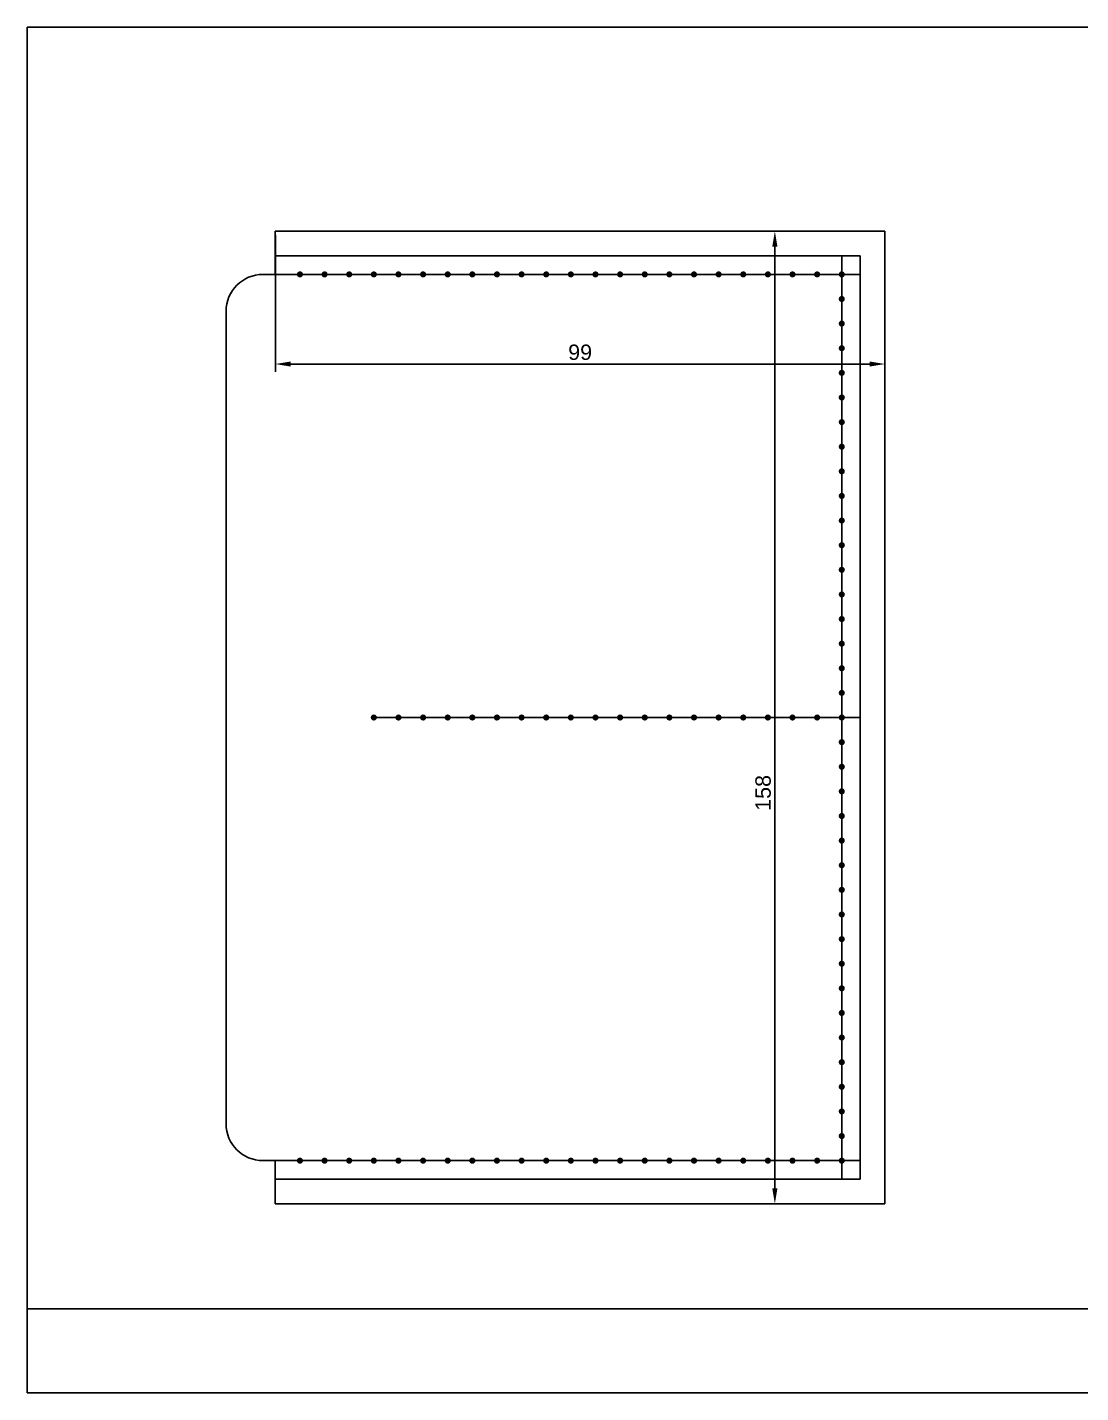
# Model space of a CAD drawing. Header units: millimetres. Extents: x 1335 to 6986, y 304 to 1543.
# Drawn here: x 6619.2 to 6790.3, y 618.6 to 840.4 of the extents above; entities that cross this region are included whole.
import ezdxf

# ---------------------------------------------------------------- set-up
doc = ezdxf.new("R2010")
doc.units = ezdxf.units.MM
doc.layers.add('Общий лист', color=7, linetype='Continuous')
doc.styles.get("Standard").update_dxf_attribs({"font": 'arial.ttf'})
doc.dimstyles.new('ISO-25', dxfattribs={"dimtxt": 2.5, "dimasz": 2.5, "dimexe": 1.25, "dimexo": 0.625, "dimtad": 1, "dimtxsty": 'Standard', "dimcen": 2.5, "dimadec": 0, "dimazin": 0, "dimtfac": 1, "dimtmove": 0, "dimatfit": 3, "dimfxl": 1, "dimarcsym": 0})

# ---------------------------------------------------------------- blocks, each defined once
blk = doc.blocks.new('*D119')
at = {"color": 0, "lineweight": -2, "transparency": 16777216}
for p, q in [((6659.48, 806.65), (6659.48, 784.46)), ((6758.48, 806.65), (6758.48, 784.46)), ((6661.98, 785.71), (6755.98, 785.71))]:
    blk.add_line(p, q, dxfattribs=at)
at = {"color": 0, "transparency": 16777216}
for points in [[(6661.98, 786.13), (6661.98, 785.3), (6659.48, 785.71)], [(6755.98, 786.13), (6755.98, 785.3), (6758.48, 785.71)]]:
    blk.add_solid(points, dxfattribs=at)
at = {"layer": 'Defpoints', "color": 0, "transparency": 16777216}
for p in [(6659.48, 807.28), (6758.48, 807.28), (6758.48, 785.71)]:
    blk.add_point(p, dxfattribs=at)
at = {"color": 0, "transparency": 16777216, "insert": (6708.98, 787.61), "char_height": 2.5, "attachment_point": 5}
blk.add_mtext('99', dxfattribs=at)
blk = doc.blocks.new('*D120')
at = {"color": 0, "lineweight": -2, "transparency": 16777216}
for p, q in [((6757.85, 807.28), (6739.36, 807.28)), ((6740.61, 651.78), (6740.61, 804.78)), ((6757.85, 649.28), (6739.36, 649.28))]:
    blk.add_line(p, q, dxfattribs=at)
at = {"color": 0, "transparency": 16777216}
for points in [[(6740.19, 804.78), (6741.03, 804.78), (6740.61, 807.28)], [(6740.19, 651.78), (6741.03, 651.78), (6740.61, 649.28)]]:
    blk.add_solid(points, dxfattribs=at)
at = {"layer": 'Defpoints', "color": 0, "transparency": 16777216}
for p in [(6740.61, 807.28), (6758.48, 807.28), (6758.48, 649.28)]:
    blk.add_point(p, dxfattribs=at)
at = {"color": 0, "transparency": 16777216, "insert": (6738.71, 716.03), "char_height": 2.5, "attachment_point": 5, "rotation": 90}
blk.add_mtext('158', dxfattribs=at)

msp = doc.modelspace()

# ---------------------------------------------------------------- hatches: boundary and pattern name
h = msp.add_hatch(color=256)
h.dxf.hatch_style = 1
h.paths.add_polyline_path([(6662.976, 800.28, -1), (6663.976, 800.28, -1)])
h = msp.add_hatch(color=256)
h.dxf.hatch_style = 1
h.paths.add_polyline_path([(6666.976, 800.28, -1), (6667.976, 800.28, -1)])
h = msp.add_hatch(color=256)
h.dxf.hatch_style = 1
h.paths.add_polyline_path([(6670.976, 800.28, -1), (6671.976, 800.28, -1)])
h = msp.add_hatch(color=256)
h.dxf.hatch_style = 1
h.paths.add_polyline_path([(6674.976, 800.28, -1), (6675.976, 800.28, -1)])
h = msp.add_hatch(color=256)
h.dxf.hatch_style = 1
h.paths.add_polyline_path([(6675.976, 800.28, 1), (6674.976, 800.28, 1)])
h = msp.add_hatch(color=256)
h.dxf.hatch_style = 1
h.paths.add_polyline_path([(6678.976, 800.28, -1), (6679.976, 800.28, -1)])
h = msp.add_hatch(color=256)
h.dxf.hatch_style = 1
h.paths.add_polyline_path([(6679.976, 800.28, 1), (6678.976, 800.28, 1)])
h = msp.add_hatch(color=256)
h.dxf.hatch_style = 1
h.paths.add_polyline_path([(6682.976, 800.28, -1), (6683.976, 800.28, -1)])
h = msp.add_hatch(color=256)
h.dxf.hatch_style = 1
h.paths.add_polyline_path([(6683.976, 800.28, 1), (6682.976, 800.28, 1)])
h = msp.add_hatch(color=256)
h.dxf.hatch_style = 1
h.paths.add_polyline_path([(6686.976, 800.28, -1), (6687.976, 800.28, -1)])
h = msp.add_hatch(color=256)
h.dxf.hatch_style = 1
h.paths.add_polyline_path([(6687.976, 800.28, 1), (6686.976, 800.28, 1)])
h = msp.add_hatch(color=256)
h.dxf.hatch_style = 1
h.paths.add_polyline_path([(6690.976, 800.28, -1), (6691.976, 800.28, -1)])
h = msp.add_hatch(color=256)
h.dxf.hatch_style = 1
h.paths.add_polyline_path([(6691.976, 800.28, 1), (6690.976, 800.28, 1)])
h = msp.add_hatch(color=256)
h.dxf.hatch_style = 1
h.paths.add_polyline_path([(6694.976, 800.28, -1), (6695.976, 800.28, -1)])
h = msp.add_hatch(color=256)
h.dxf.hatch_style = 1
h.paths.add_polyline_path([(6695.976, 800.28, 1), (6694.976, 800.28, 1)])
h = msp.add_hatch(color=256)
h.dxf.hatch_style = 1
h.paths.add_polyline_path([(6698.976, 800.28, -1), (6699.976, 800.28, -1)])
h = msp.add_hatch(color=256)
h.dxf.hatch_style = 1
h.paths.add_polyline_path([(6699.976, 800.28, 1), (6698.976, 800.28, 1)])
h = msp.add_hatch(color=256)
h.dxf.hatch_style = 1
h.paths.add_polyline_path([(6702.976, 800.28, -1), (6703.976, 800.28, -1)])
h = msp.add_hatch(color=256)
h.dxf.hatch_style = 1
h.paths.add_polyline_path([(6703.976, 800.28, 1), (6702.976, 800.28, 1)])
h = msp.add_hatch(color=256)
h.dxf.hatch_style = 1
h.paths.add_polyline_path([(6706.976, 800.28, -1), (6707.976, 800.28, -1)])
h = msp.add_hatch(color=256)
h.dxf.hatch_style = 1
h.paths.add_polyline_path([(6707.976, 800.28, 1), (6706.976, 800.28, 1)])
h = msp.add_hatch(color=256)
h.dxf.hatch_style = 1
h.paths.add_polyline_path([(6710.976, 800.28, -1), (6711.976, 800.28, -1)])
h = msp.add_hatch(color=256)
h.dxf.hatch_style = 1
h.paths.add_polyline_path([(6711.976, 800.28, 1), (6710.976, 800.28, 1)])
h = msp.add_hatch(color=256)
h.dxf.hatch_style = 1
h.paths.add_polyline_path([(6714.976, 800.28, -1), (6715.976, 800.28, -1)])
h = msp.add_hatch(color=256)
h.dxf.hatch_style = 1
h.paths.add_polyline_path([(6715.976, 800.28, 1), (6714.976, 800.28, 1)])
h = msp.add_hatch(color=256)
h.dxf.hatch_style = 1
h.paths.add_polyline_path([(6718.976, 800.28, -1), (6719.976, 800.28, -1)])
h = msp.add_hatch(color=256)
h.dxf.hatch_style = 1
h.paths.add_polyline_path([(6719.976, 800.28, 1), (6718.976, 800.28, 1)])
h = msp.add_hatch(color=256)
h.dxf.hatch_style = 1
h.paths.add_polyline_path([(6722.976, 800.28, -1), (6723.976, 800.28, -1)])
h = msp.add_hatch(color=256)
h.dxf.hatch_style = 1
h.paths.add_polyline_path([(6723.976, 800.28, 1), (6722.976, 800.28, 1)])
h = msp.add_hatch(color=256)
h.dxf.hatch_style = 1
h.paths.add_polyline_path([(6726.976, 800.28, -1), (6727.976, 800.28, -1)])
h = msp.add_hatch(color=256)
h.dxf.hatch_style = 1
h.paths.add_polyline_path([(6727.976, 800.28, 1), (6726.976, 800.28, 1)])
h = msp.add_hatch(color=256)
h.dxf.hatch_style = 1
h.paths.add_polyline_path([(6730.976, 800.28, -1), (6731.976, 800.28, -1)])
h = msp.add_hatch(color=256)
h.dxf.hatch_style = 1
h.paths.add_polyline_path([(6731.976, 800.28, 1), (6730.976, 800.28, 1)])
h = msp.add_hatch(color=256)
h.dxf.hatch_style = 1
h.paths.add_polyline_path([(6734.976, 800.28, -1), (6735.976, 800.28, -1)])
h = msp.add_hatch(color=256)
h.dxf.hatch_style = 1
h.paths.add_polyline_path([(6735.976, 800.28, 1), (6734.976, 800.28, 1)])
h = msp.add_hatch(color=256)
h.dxf.hatch_style = 1
h.paths.add_polyline_path([(6738.976, 800.28, -1), (6739.976, 800.28, -1)])
h = msp.add_hatch(color=256)
h.dxf.hatch_style = 1
h.paths.add_polyline_path([(6739.976, 800.28, 1), (6738.976, 800.28, 1)])
h = msp.add_hatch(color=256)
h.dxf.hatch_style = 1
h.paths.add_polyline_path([(6742.976, 800.28, -1), (6743.976, 800.28, -1)])
h = msp.add_hatch(color=256)
h.dxf.hatch_style = 1
h.paths.add_polyline_path([(6743.976, 800.28, 1), (6742.976, 800.28, 1)])
h = msp.add_hatch(color=256)
h.dxf.hatch_style = 1
h.paths.add_polyline_path([(6746.976, 800.28, -1), (6747.976, 800.28, -1)])
h = msp.add_hatch(color=256)
h.dxf.hatch_style = 1
h.paths.add_polyline_path([(6747.976, 800.28, 1), (6746.976, 800.28, 1)])
h = msp.add_hatch(color=256)
h.dxf.hatch_style = 1
h.paths.add_polyline_path([(6750.976, 800.28, -1), (6751.976, 800.28, -1)])
h = msp.add_hatch(color=256)
h.dxf.hatch_style = 1
h.paths.add_polyline_path([(6751.976, 800.28, 1), (6750.976, 800.28, 1)])
h = msp.add_hatch(color=256)
h.dxf.hatch_style = 1
h.paths.add_polyline_path([(6750.976, 796.28, -1), (6751.976, 796.28, -1)])
h = msp.add_hatch(color=256)
h.dxf.hatch_style = 1
h.paths.add_polyline_path([(6751.976, 796.28, 1), (6750.976, 796.28, 1)])
h = msp.add_hatch(color=256)
h.dxf.hatch_style = 1
h.paths.add_polyline_path([(6750.976, 792.28, -1), (6751.976, 792.28, -1)])
h = msp.add_hatch(color=256)
h.dxf.hatch_style = 1
h.paths.add_polyline_path([(6751.976, 792.28, 1), (6750.976, 792.28, 1)])
h = msp.add_hatch(color=256)
h.dxf.hatch_style = 1
h.paths.add_polyline_path([(6750.976, 788.28, -1), (6751.976, 788.28, -1)])
h = msp.add_hatch(color=256)
h.dxf.hatch_style = 1
h.paths.add_polyline_path([(6751.976, 788.28, 1), (6750.976, 788.28, 1)])
h = msp.add_hatch(color=256)
h.dxf.hatch_style = 1
h.paths.add_polyline_path([(6750.976, 784.28, -1), (6751.976, 784.28, -1)])
h = msp.add_hatch(color=256)
h.dxf.hatch_style = 1
h.paths.add_polyline_path([(6751.976, 784.28, 1), (6750.976, 784.28, 1)])
h = msp.add_hatch(color=256)
h.dxf.hatch_style = 1
h.paths.add_polyline_path([(6750.976, 780.28, -1), (6751.976, 780.28, -1)])
h = msp.add_hatch(color=256)
h.dxf.hatch_style = 1
h.paths.add_polyline_path([(6751.976, 780.28, 1), (6750.976, 780.28, 1)])
h = msp.add_hatch(color=256)
h.dxf.hatch_style = 1
h.paths.add_polyline_path([(6750.976, 776.28, -1), (6751.976, 776.28, -1)])
h = msp.add_hatch(color=256)
h.dxf.hatch_style = 1
h.paths.add_polyline_path([(6751.976, 776.28, 1), (6750.976, 776.28, 1)])
h = msp.add_hatch(color=256)
h.dxf.hatch_style = 1
h.paths.add_polyline_path([(6750.976, 772.28, -1), (6751.976, 772.28, -1)])
h = msp.add_hatch(color=256)
h.dxf.hatch_style = 1
h.paths.add_polyline_path([(6751.976, 772.28, 1), (6750.976, 772.28, 1)])
h = msp.add_hatch(color=256)
h.dxf.hatch_style = 1
h.paths.add_polyline_path([(6750.976, 768.28, -1), (6751.976, 768.28, -1)])
h = msp.add_hatch(color=256)
h.dxf.hatch_style = 1
h.paths.add_polyline_path([(6751.976, 768.28, 1), (6750.976, 768.28, 1)])
h = msp.add_hatch(color=256)
h.dxf.hatch_style = 1
h.paths.add_polyline_path([(6750.976, 764.28, -1), (6751.976, 764.28, -1)])
h = msp.add_hatch(color=256)
h.dxf.hatch_style = 1
h.paths.add_polyline_path([(6751.976, 764.28, 1), (6750.976, 764.28, 1)])
h = msp.add_hatch(color=256)
h.dxf.hatch_style = 1
h.paths.add_polyline_path([(6750.976, 760.28, -1), (6751.976, 760.28, -1)])
h = msp.add_hatch(color=256)
h.dxf.hatch_style = 1
h.paths.add_polyline_path([(6751.976, 760.28, 1), (6750.976, 760.28, 1)])
h = msp.add_hatch(color=256)
h.dxf.hatch_style = 1
h.paths.add_polyline_path([(6750.976, 756.28, -1), (6751.976, 756.28, -1)])
h = msp.add_hatch(color=256)
h.dxf.hatch_style = 1
h.paths.add_polyline_path([(6751.976, 756.28, 1), (6750.976, 756.28, 1)])
h = msp.add_hatch(color=256)
h.dxf.hatch_style = 1
h.paths.add_polyline_path([(6750.976, 752.28, -1), (6751.976, 752.28, -1)])
h = msp.add_hatch(color=256)
h.dxf.hatch_style = 1
h.paths.add_polyline_path([(6751.976, 752.28, 1), (6750.976, 752.28, 1)])
h = msp.add_hatch(color=256)
h.dxf.hatch_style = 1
h.paths.add_polyline_path([(6750.976, 748.28, -1), (6751.976, 748.28, -1)])
h = msp.add_hatch(color=256)
h.dxf.hatch_style = 1
h.paths.add_polyline_path([(6751.976, 748.28, 1), (6750.976, 748.28, 1)])
h = msp.add_hatch(color=256)
h.dxf.hatch_style = 1
h.paths.add_polyline_path([(6750.976, 744.28, -1), (6751.976, 744.28, -1)])
h = msp.add_hatch(color=256)
h.dxf.hatch_style = 1
h.paths.add_polyline_path([(6751.976, 744.28, 1), (6750.976, 744.28, 1)])
h = msp.add_hatch(color=256)
h.dxf.hatch_style = 1
h.paths.add_polyline_path([(6750.976, 740.28, -1), (6751.976, 740.28, -1)])
h = msp.add_hatch(color=256)
h.dxf.hatch_style = 1
h.paths.add_polyline_path([(6751.976, 740.28, 1), (6750.976, 740.28, 1)])
h = msp.add_hatch(color=256)
h.dxf.hatch_style = 1
h.paths.add_polyline_path([(6750.976, 736.28, -1), (6751.976, 736.28, -1)])
h = msp.add_hatch(color=256)
h.dxf.hatch_style = 1
h.paths.add_polyline_path([(6751.976, 736.28, 1), (6750.976, 736.28, 1)])
h = msp.add_hatch(color=256)
h.dxf.hatch_style = 1
h.paths.add_polyline_path([(6750.976, 732.28, -1), (6751.976, 732.28, -1)])
h = msp.add_hatch(color=256)
h.dxf.hatch_style = 1
h.paths.add_polyline_path([(6751.976, 732.28, 1), (6750.976, 732.28, 1)])
h = msp.add_hatch(color=256)
h.dxf.hatch_style = 1
h.paths.add_polyline_path([(6675.976, 728.28, 1), (6674.976, 728.28, 1)])
h = msp.add_hatch(color=256)
h.dxf.hatch_style = 1
h.paths.add_polyline_path([(6679.976, 728.28, 1), (6678.976, 728.28, 1)])
h = msp.add_hatch(color=256)
h.dxf.hatch_style = 1
h.paths.add_polyline_path([(6683.976, 728.28, 1), (6682.976, 728.28, 1)])
h = msp.add_hatch(color=256)
h.dxf.hatch_style = 1
h.paths.add_polyline_path([(6687.976, 728.28, 1), (6686.976, 728.28, 1)])
h = msp.add_hatch(color=256)
h.dxf.hatch_style = 1
h.paths.add_polyline_path([(6691.976, 728.28, 1), (6690.976, 728.28, 1)])
h = msp.add_hatch(color=256)
h.dxf.hatch_style = 1
h.paths.add_polyline_path([(6695.976, 728.28, 1), (6694.976, 728.28, 1)])
h = msp.add_hatch(color=256)
h.dxf.hatch_style = 1
h.paths.add_polyline_path([(6699.976, 728.28, 1), (6698.976, 728.28, 1)])
h = msp.add_hatch(color=256)
h.dxf.hatch_style = 1
h.paths.add_polyline_path([(6703.976, 728.28, 1), (6702.976, 728.28, 1)])
h = msp.add_hatch(color=256)
h.dxf.hatch_style = 1
h.paths.add_polyline_path([(6707.976, 728.28, 1), (6706.976, 728.28, 1)])
h = msp.add_hatch(color=256)
h.dxf.hatch_style = 1
h.paths.add_polyline_path([(6711.976, 728.28, 1), (6710.976, 728.28, 1)])
h = msp.add_hatch(color=256)
h.dxf.hatch_style = 1
h.paths.add_polyline_path([(6715.976, 728.28, 1), (6714.976, 728.28, 1)])
h = msp.add_hatch(color=256)
h.dxf.hatch_style = 1
h.paths.add_polyline_path([(6719.976, 728.28, 1), (6718.976, 728.28, 1)])
h = msp.add_hatch(color=256)
h.dxf.hatch_style = 1
h.paths.add_polyline_path([(6723.976, 728.28, 1), (6722.976, 728.28, 1)])
h = msp.add_hatch(color=256)
h.dxf.hatch_style = 1
h.paths.add_polyline_path([(6727.976, 728.28, 1), (6726.976, 728.28, 1)])
h = msp.add_hatch(color=256)
h.dxf.hatch_style = 1
h.paths.add_polyline_path([(6731.976, 728.28, 1), (6730.976, 728.28, 1)])
h = msp.add_hatch(color=256)
h.dxf.hatch_style = 1
h.paths.add_polyline_path([(6735.976, 728.28, 1), (6734.976, 728.28, 1)])
h = msp.add_hatch(color=256)
h.dxf.hatch_style = 1
h.paths.add_polyline_path([(6739.976, 728.28, 1), (6738.976, 728.28, 1)])
h = msp.add_hatch(color=256)
h.dxf.hatch_style = 1
h.paths.add_polyline_path([(6743.976, 728.28, 1), (6742.976, 728.28, 1)])
h = msp.add_hatch(color=256)
h.dxf.hatch_style = 1
h.paths.add_polyline_path([(6747.976, 728.28, 1), (6746.976, 728.28, 1)])
h = msp.add_hatch(color=256)
h.dxf.hatch_style = 1
h.paths.add_polyline_path([(6750.976, 728.28, -1), (6751.976, 728.28, -1)])
h = msp.add_hatch(color=256)
h.dxf.hatch_style = 1
h.paths.add_polyline_path([(6751.976, 728.28, 1), (6750.976, 728.28, 1)])
h = msp.add_hatch(color=256)
h.dxf.hatch_style = 1
h.paths.add_polyline_path([(6750.976, 724.28, -1), (6751.976, 724.28, -1)])
h = msp.add_hatch(color=256)
h.dxf.hatch_style = 1
h.paths.add_polyline_path([(6751.976, 724.28, 1), (6750.976, 724.28, 1)])
h = msp.add_hatch(color=256)
h.dxf.hatch_style = 1
h.paths.add_polyline_path([(6750.976, 720.28, -1), (6751.976, 720.28, -1)])
h = msp.add_hatch(color=256)
h.dxf.hatch_style = 1
h.paths.add_polyline_path([(6751.976, 720.28, 1), (6750.976, 720.28, 1)])
h = msp.add_hatch(color=256)
h.dxf.hatch_style = 1
h.paths.add_polyline_path([(6750.976, 716.28, -1), (6751.976, 716.28, -1)])
h = msp.add_hatch(color=256)
h.dxf.hatch_style = 1
h.paths.add_polyline_path([(6751.976, 716.28, 1), (6750.976, 716.28, 1)])
h = msp.add_hatch(color=256)
h.dxf.hatch_style = 1
h.paths.add_polyline_path([(6750.976, 712.28, -1), (6751.976, 712.28, -1)])
h = msp.add_hatch(color=256)
h.dxf.hatch_style = 1
h.paths.add_polyline_path([(6751.976, 712.28, 1), (6750.976, 712.28, 1)])
h = msp.add_hatch(color=256)
h.dxf.hatch_style = 1
h.paths.add_polyline_path([(6750.976, 708.28, -1), (6751.976, 708.28, -1)])
h = msp.add_hatch(color=256)
h.dxf.hatch_style = 1
h.paths.add_polyline_path([(6751.976, 708.28, 1), (6750.976, 708.28, 1)])
h = msp.add_hatch(color=256)
h.dxf.hatch_style = 1
h.paths.add_polyline_path([(6750.976, 704.28, -1), (6751.976, 704.28, -1)])
h = msp.add_hatch(color=256)
h.dxf.hatch_style = 1
h.paths.add_polyline_path([(6751.976, 704.28, 1), (6750.976, 704.28, 1)])
h = msp.add_hatch(color=256)
h.dxf.hatch_style = 1
h.paths.add_polyline_path([(6750.976, 700.28, -1), (6751.976, 700.28, -1)])
h = msp.add_hatch(color=256)
h.dxf.hatch_style = 1
h.paths.add_polyline_path([(6751.976, 700.28, 1), (6750.976, 700.28, 1)])
h = msp.add_hatch(color=256)
h.dxf.hatch_style = 1
h.paths.add_polyline_path([(6750.976, 696.28, -1), (6751.976, 696.28, -1)])
h = msp.add_hatch(color=256)
h.dxf.hatch_style = 1
h.paths.add_polyline_path([(6751.976, 696.28, 1), (6750.976, 696.28, 1)])
h = msp.add_hatch(color=256)
h.dxf.hatch_style = 1
h.paths.add_polyline_path([(6750.976, 692.28, -1), (6751.976, 692.28, -1)])
h = msp.add_hatch(color=256)
h.dxf.hatch_style = 1
h.paths.add_polyline_path([(6751.976, 692.28, 1), (6750.976, 692.28, 1)])
h = msp.add_hatch(color=256)
h.dxf.hatch_style = 1
h.paths.add_polyline_path([(6750.976, 688.28, -1), (6751.976, 688.28, -1)])
h = msp.add_hatch(color=256)
h.dxf.hatch_style = 1
h.paths.add_polyline_path([(6751.976, 688.28, 1), (6750.976, 688.28, 1)])
h = msp.add_hatch(color=256)
h.dxf.hatch_style = 1
h.paths.add_polyline_path([(6750.976, 684.28, -1), (6751.976, 684.28, -1)])
h = msp.add_hatch(color=256)
h.dxf.hatch_style = 1
h.paths.add_polyline_path([(6751.976, 684.28, 1), (6750.976, 684.28, 1)])
h = msp.add_hatch(color=256)
h.dxf.hatch_style = 1
h.paths.add_polyline_path([(6750.976, 680.28, -1), (6751.976, 680.28, -1)])
h = msp.add_hatch(color=256)
h.dxf.hatch_style = 1
h.paths.add_polyline_path([(6751.976, 680.28, 1), (6750.976, 680.28, 1)])
h = msp.add_hatch(color=256)
h.dxf.hatch_style = 1
h.paths.add_polyline_path([(6750.976, 676.28, -1), (6751.976, 676.28, -1)])
h = msp.add_hatch(color=256)
h.dxf.hatch_style = 1
h.paths.add_polyline_path([(6751.976, 676.28, 1), (6750.976, 676.28, 1)])
h = msp.add_hatch(color=256)
h.dxf.hatch_style = 1
h.paths.add_polyline_path([(6750.976, 672.28, -1), (6751.976, 672.28, -1)])
h = msp.add_hatch(color=256)
h.dxf.hatch_style = 1
h.paths.add_polyline_path([(6751.976, 672.28, 1), (6750.976, 672.28, 1)])
h = msp.add_hatch(color=256)
h.dxf.hatch_style = 1
h.paths.add_polyline_path([(6750.976, 668.28, -1), (6751.976, 668.28, -1)])
h = msp.add_hatch(color=256)
h.dxf.hatch_style = 1
h.paths.add_polyline_path([(6751.976, 668.28, 1), (6750.976, 668.28, 1)])
h = msp.add_hatch(color=256)
h.dxf.hatch_style = 1
h.paths.add_polyline_path([(6750.976, 664.28, -1), (6751.976, 664.28, -1)])
h = msp.add_hatch(color=256)
h.dxf.hatch_style = 1
h.paths.add_polyline_path([(6751.976, 664.28, 1), (6750.976, 664.28, 1)])
h = msp.add_hatch(color=256)
h.dxf.hatch_style = 1
h.paths.add_polyline_path([(6750.976, 660.28, -1), (6751.976, 660.28, -1)])
h = msp.add_hatch(color=256)
h.dxf.hatch_style = 1
h.paths.add_polyline_path([(6751.976, 660.28, 1), (6750.976, 660.28, 1)])
h = msp.add_hatch(color=256)
h.dxf.hatch_style = 1
h.paths.add_polyline_path([(6662.976, 656.28, -1), (6663.976, 656.28, -1)])
h = msp.add_hatch(color=256)
h.dxf.hatch_style = 1
h.paths.add_polyline_path([(6666.976, 656.28, -1), (6667.976, 656.28, -1)])
h = msp.add_hatch(color=256)
h.dxf.hatch_style = 1
h.paths.add_polyline_path([(6670.976, 656.28, -1), (6671.976, 656.28, -1)])
h = msp.add_hatch(color=256)
h.dxf.hatch_style = 1
h.paths.add_polyline_path([(6674.976, 656.28, -1), (6675.976, 656.28, -1)])
h = msp.add_hatch(color=256)
h.dxf.hatch_style = 1
h.paths.add_polyline_path([(6675.976, 656.28, 1), (6674.976, 656.28, 1)])
h = msp.add_hatch(color=256)
h.dxf.hatch_style = 1
h.paths.add_polyline_path([(6678.976, 656.28, -1), (6679.976, 656.28, -1)])
h = msp.add_hatch(color=256)
h.dxf.hatch_style = 1
h.paths.add_polyline_path([(6679.976, 656.28, 1), (6678.976, 656.28, 1)])
h = msp.add_hatch(color=256)
h.dxf.hatch_style = 1
h.paths.add_polyline_path([(6682.976, 656.28, -1), (6683.976, 656.28, -1)])
h = msp.add_hatch(color=256)
h.dxf.hatch_style = 1
h.paths.add_polyline_path([(6683.976, 656.28, 1), (6682.976, 656.28, 1)])
h = msp.add_hatch(color=256)
h.dxf.hatch_style = 1
h.paths.add_polyline_path([(6686.976, 656.28, -1), (6687.976, 656.28, -1)])
h = msp.add_hatch(color=256)
h.dxf.hatch_style = 1
h.paths.add_polyline_path([(6687.976, 656.28, 1), (6686.976, 656.28, 1)])
h = msp.add_hatch(color=256)
h.dxf.hatch_style = 1
h.paths.add_polyline_path([(6690.976, 656.28, -1), (6691.976, 656.28, -1)])
h = msp.add_hatch(color=256)
h.dxf.hatch_style = 1
h.paths.add_polyline_path([(6691.976, 656.28, 1), (6690.976, 656.28, 1)])
h = msp.add_hatch(color=256)
h.dxf.hatch_style = 1
h.paths.add_polyline_path([(6694.976, 656.28, -1), (6695.976, 656.28, -1)])
h = msp.add_hatch(color=256)
h.dxf.hatch_style = 1
h.paths.add_polyline_path([(6695.976, 656.28, 1), (6694.976, 656.28, 1)])
h = msp.add_hatch(color=256)
h.dxf.hatch_style = 1
h.paths.add_polyline_path([(6698.976, 656.28, -1), (6699.976, 656.28, -1)])
h = msp.add_hatch(color=256)
h.dxf.hatch_style = 1
h.paths.add_polyline_path([(6699.976, 656.28, 1), (6698.976, 656.28, 1)])
h = msp.add_hatch(color=256)
h.dxf.hatch_style = 1
h.paths.add_polyline_path([(6702.976, 656.28, -1), (6703.976, 656.28, -1)])
h = msp.add_hatch(color=256)
h.dxf.hatch_style = 1
h.paths.add_polyline_path([(6703.976, 656.28, 1), (6702.976, 656.28, 1)])
h = msp.add_hatch(color=256)
h.dxf.hatch_style = 1
h.paths.add_polyline_path([(6706.976, 656.28, -1), (6707.976, 656.28, -1)])
h = msp.add_hatch(color=256)
h.dxf.hatch_style = 1
h.paths.add_polyline_path([(6707.976, 656.28, 1), (6706.976, 656.28, 1)])
h = msp.add_hatch(color=256)
h.dxf.hatch_style = 1
h.paths.add_polyline_path([(6710.976, 656.28, -1), (6711.976, 656.28, -1)])
h = msp.add_hatch(color=256)
h.dxf.hatch_style = 1
h.paths.add_polyline_path([(6711.976, 656.28, 1), (6710.976, 656.28, 1)])
h = msp.add_hatch(color=256)
h.dxf.hatch_style = 1
h.paths.add_polyline_path([(6714.976, 656.28, -1), (6715.976, 656.28, -1)])
h = msp.add_hatch(color=256)
h.dxf.hatch_style = 1
h.paths.add_polyline_path([(6715.976, 656.28, 1), (6714.976, 656.28, 1)])
h = msp.add_hatch(color=256)
h.dxf.hatch_style = 1
h.paths.add_polyline_path([(6718.976, 656.28, -1), (6719.976, 656.28, -1)])
h = msp.add_hatch(color=256)
h.dxf.hatch_style = 1
h.paths.add_polyline_path([(6719.976, 656.28, 1), (6718.976, 656.28, 1)])
h = msp.add_hatch(color=256)
h.dxf.hatch_style = 1
h.paths.add_polyline_path([(6722.976, 656.28, -1), (6723.976, 656.28, -1)])
h = msp.add_hatch(color=256)
h.dxf.hatch_style = 1
h.paths.add_polyline_path([(6723.976, 656.28, 1), (6722.976, 656.28, 1)])
h = msp.add_hatch(color=256)
h.dxf.hatch_style = 1
h.paths.add_polyline_path([(6726.976, 656.28, -1), (6727.976, 656.28, -1)])
h = msp.add_hatch(color=256)
h.dxf.hatch_style = 1
h.paths.add_polyline_path([(6727.976, 656.28, 1), (6726.976, 656.28, 1)])
h = msp.add_hatch(color=256)
h.dxf.hatch_style = 1
h.paths.add_polyline_path([(6730.976, 656.28, -1), (6731.976, 656.28, -1)])
h = msp.add_hatch(color=256)
h.dxf.hatch_style = 1
h.paths.add_polyline_path([(6731.976, 656.28, 1), (6730.976, 656.28, 1)])
h = msp.add_hatch(color=256)
h.dxf.hatch_style = 1
h.paths.add_polyline_path([(6734.976, 656.28, -1), (6735.976, 656.28, -1)])
h = msp.add_hatch(color=256)
h.dxf.hatch_style = 1
h.paths.add_polyline_path([(6735.976, 656.28, 1), (6734.976, 656.28, 1)])
h = msp.add_hatch(color=256)
h.dxf.hatch_style = 1
h.paths.add_polyline_path([(6738.976, 656.28, -1), (6739.976, 656.28, -1)])
h = msp.add_hatch(color=256)
h.dxf.hatch_style = 1
h.paths.add_polyline_path([(6739.976, 656.28, 1), (6738.976, 656.28, 1)])
h = msp.add_hatch(color=256)
h.dxf.hatch_style = 1
h.paths.add_polyline_path([(6742.976, 656.28, -1), (6743.976, 656.28, -1)])
h = msp.add_hatch(color=256)
h.dxf.hatch_style = 1
h.paths.add_polyline_path([(6743.976, 656.28, 1), (6742.976, 656.28, 1)])
h = msp.add_hatch(color=256)
h.dxf.hatch_style = 1
h.paths.add_polyline_path([(6746.976, 656.28, -1), (6747.976, 656.28, -1)])
h = msp.add_hatch(color=256)
h.dxf.hatch_style = 1
h.paths.add_polyline_path([(6747.976, 656.28, 1), (6746.976, 656.28, 1)])
h = msp.add_hatch(color=256)
h.dxf.hatch_style = 1
h.paths.add_polyline_path([(6750.976, 656.28, -1), (6751.976, 656.28, -1)])
h = msp.add_hatch(color=256)
h.dxf.hatch_style = 1
h.paths.add_polyline_path([(6751.976, 656.28, 1), (6750.976, 656.28, 1)])

# ---------------------------------------------------------------- linework, layer by layer
for p, q in [((6659.476, 803.28), (6659.476, 807.28)), ((6659.476, 807.28), (6758.476, 807.28)), ((6758.476, 807.28), (6758.476, 649.28)), ((6659.476, 803.28), (6659.476, 800.28)), ((6659.476, 800.28), (6659.476, 803.28)), ((6659.476, 803.28), (6754.476, 803.28)), ((6754.476, 803.28), (6675.476, 803.28)), ((6754.476, 803.28), (6751.476, 803.28)), ((6751.476, 803.28), (6751.476, 653.28)), ((6754.476, 803.28), (6751.476, 803.28)), ((6751.476, 803.28), (6751.476, 653.28)), ((6754.476, 803.28), (6754.476, 653.28)), ((6754.476, 800.28), (6754.476, 803.28)), ((6754.476, 653.28), (6754.476, 803.28)), ((6754.476, 800.28), (6754.476, 803.28)), ((6657.476, 800.28), (6754.476, 800.28)), ((6651.476, 662.28), (6651.476, 794.28)), ((6754.476, 708.28), (6754.476, 748.28)), ((6754.476, 712.28), (6754.476, 744.28)), ((6754.476, 728.28), (6675.476, 728.28)), ((6754.476, 653.28), (6754.476, 728.28)), ((6754.476, 728.28), (6754.476, 708.28)), ((6754.476, 708.28), (6754.476, 712.28)), ((6657.476, 656.28), (6754.476, 656.28)), ((6659.476, 653.28), (6659.476, 656.28)), ((6659.476, 656.28), (6659.476, 653.28)), ((6754.476, 653.28), (6754.476, 656.28)), ((6754.476, 653.28), (6754.476, 656.28)), ((6659.476, 653.28), (6754.476, 653.28)), ((6659.476, 649.28), (6659.476, 653.28)), ((6675.476, 653.28), (6754.476, 653.28)), ((6751.476, 653.28), (6748.476, 653.28)), ((6751.476, 653.28), (6754.476, 653.28)), ((6751.476, 653.28), (6754.476, 653.28)), ((6758.476, 649.28), (6659.476, 649.28))]:
    msp.add_line(p, q)
for centre, start, end in [((6657.476, 794.28), 90, 180), ((6657.476, 662.28), 180, 270)]:
    msp.add_arc(centre, 6, start, end)
at = {"layer": 'Общий лист'}
for q in [(6619.199, 618.58), (6903.071, 632.232)]:
    msp.add_line((6619.199, 632.232), q, dxfattribs=at)
msp.add_lwpolyline([(6619.199, 618.58), (6903.071, 618.58), (6903.071, 840.424), (6619.199, 840.424)], close=True, dxfattribs=at)

# ---------------------------------------------------------------- dimensions: what is measured, and where the dimension line sits
at = {"color": 3}
dim = msp.add_linear_dim(base=(6758.476, 785.712), p1=(6659.476, 807.28), p2=(6758.476, 807.28), dimstyle='ISO-25', dxfattribs=at)
dim.commit()
dim.dimension.update_dxf_attribs({"geometry": '*D119', "text_midpoint": (6708.976, 787.614)})
dim = msp.add_linear_dim(base=(6740.611, 807.28), p1=(6758.476, 649.28), p2=(6758.476, 807.28), angle=90, dimstyle='ISO-25', dxfattribs=at)
dim.commit()
dim.dimension.update_dxf_attribs({"geometry": '*D120', "text_midpoint": (6740.611, 716.027), "dimtype": 160})

doc.saveas('drawing.dxf')
